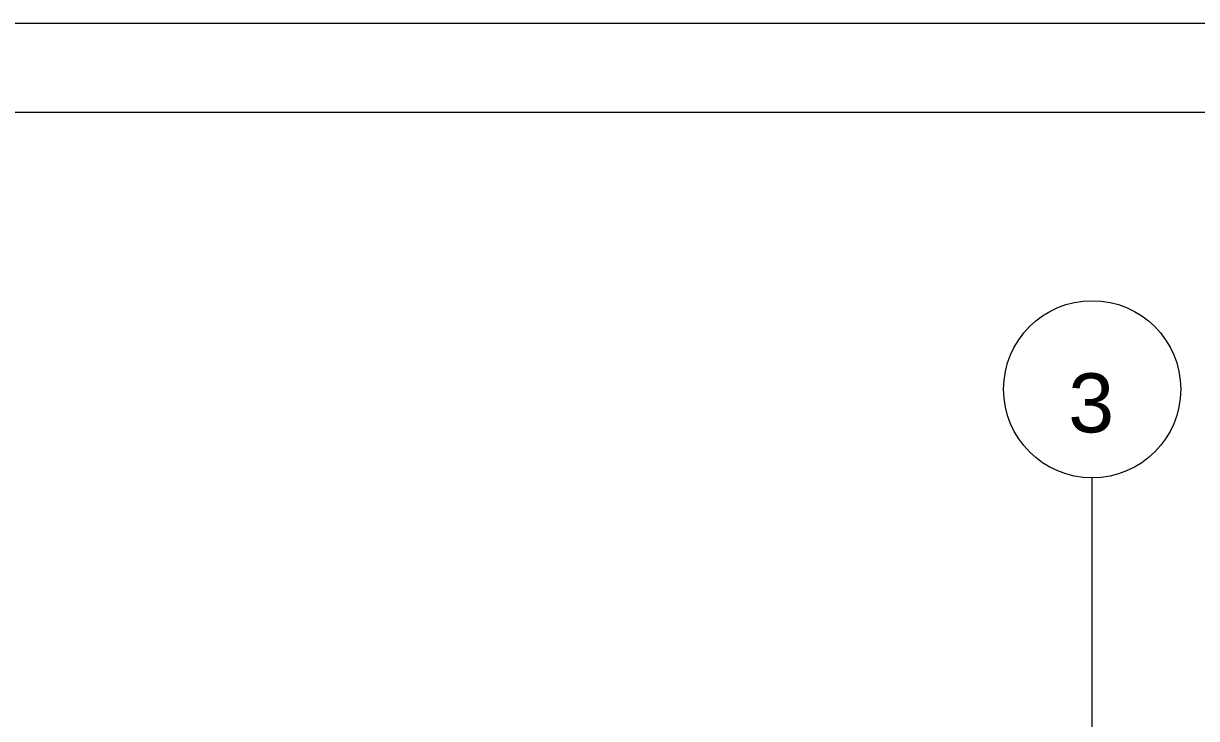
# Model space of a CAD drawing. Header units: centimetres. Extents: x 0 to 25250, y 0 to 2250.
# Drawn here: x 10242.2 to 10440.8, y 2132.3 to 2250 of the extents above; entities that cross this region are included whole.
import ezdxf

# ---------------------------------------------------------------- set-up
doc = ezdxf.new("R2010")
doc.units = ezdxf.units.CM
for name, color, linetype, lineweight in [('G-ANNO-TTLB', 7, 'Continuous', 9), ('S-GRID', 7, 'Continuous', 9), ('S-GRID-IDEN', 7, 'Continuous', 9)]:
    doc.layers.add(name, color=color, linetype=linetype, lineweight=lineweight)
doc.styles.add('20-View-1$0$Arial', font='arial.ttf', dxfattribs={"height": 10})

# ---------------------------------------------------------------- blocks, each defined once
blk = doc.blocks.new('TEC_ОФИЦИАЛНА РАМКА - TEC_ОФИЦИАЛНА РАМКА-2548455-СГРАДА ТИП III - ВЕРТИКАЛНИ РАЗРЕЗИ 1-1_ 2-2')
at = {"layer": 'G-ANNO-TTLB'}
for p, q in [((41.6208, 40.5538), (-15.3792, 40.5538)), ((-13.1292, 40.2538), (41.3208, 40.2538))]:
    blk.add_line(p, q, dxfattribs=at)
blk = doc.blocks.new('Grid - TEC_GRID_CIRCLE-145857-1-1')
at = {"layer": 'S-GRID-IDEN'}
blk.add_circle((-696.64, 792.09), 15, dxfattribs=at)

msp = doc.modelspace()

# ---------------------------------------------------------------- block references
at = {"layer": 'G-ANNO-TTLB', "xscale": 50, "yscale": 50, "zscale": 50}
msp.add_blockref('TEC_ОФИЦИАЛНА РАМКА - TEC_ОФИЦИАЛНА РАМКА-2548455-СГРАДА ТИП III - ВЕРТИКАЛНИ РАЗРЕЗИ 1-1_ 2-2', (10018.96, 222.31), dxfattribs=at)

# ---------------------------------------------------------------- next in the draw order: linework, layer by layer
at = {"layer": 'S-GRID', "color": 1, "lineweight": 18, "true_color": 0xff0000}
msp.add_line((10423.12, 2048.06), (10423.12, 2173.06), dxfattribs=at)

# ---------------------------------------------------------------- next in the draw order: block references
at = {"layer": 'S-GRID-IDEN'}
msp.add_blockref('Grid - TEC_GRID_CIRCLE-145857-1-1', (11119.76, 1395.96), dxfattribs=at)

# ---------------------------------------------------------------- next in the draw order: texts
at = {"layer": 'S-GRID-IDEN', "insert": (10422.96, 2185.67), "char_height": 10, "width": 8.25, "attachment_point": 5, "line_spacing_factor": 0.936439, "style": '20-View-1$0$Arial'}
msp.add_mtext('\\pt50,100,150,200,250,300,350,400,450,500,550,600,650,700,750,800,850,900,950,1000,1050,1100,1150,1200,1250,1300,1350,1400,1450,1500,1550,1600;3', dxfattribs=at)

doc.saveas('drawing.dxf')
